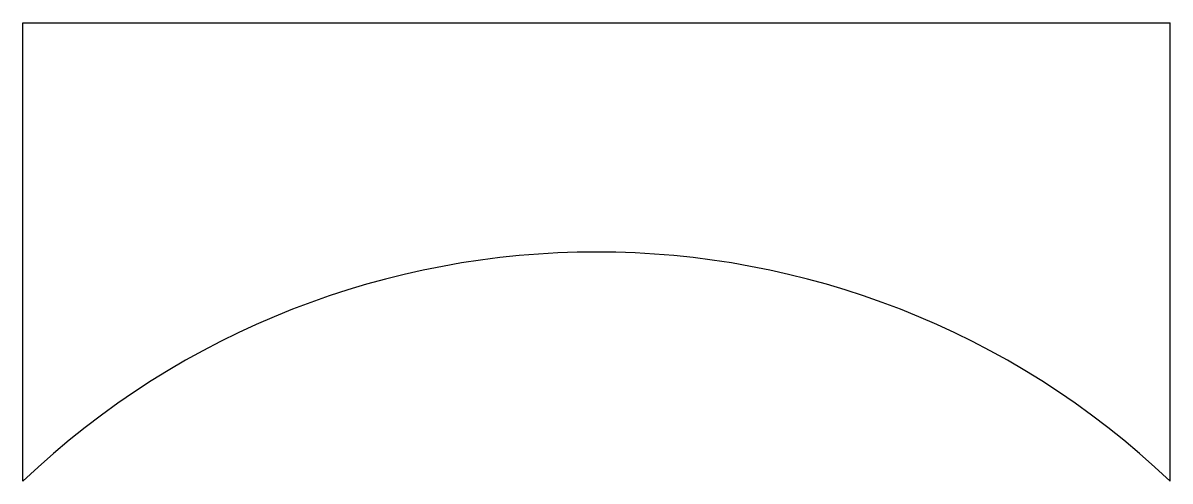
# Model space of a CAD drawing. Header units: millimetres. Extents: x 804 to 904, y 574 to 614.
import ezdxf

# ---------------------------------------------------------------- set-up
doc = ezdxf.new("R2010")
doc.units = ezdxf.units.MM

msp = doc.modelspace()

# ---------------------------------------------------------------- linework, layer by layer
for p, q in [((804.14, 574.3), (804.14, 614.3)), ((804.14, 614.3), (904.14, 614.3)), ((904.14, 574.3), (904.14, 614.3))]:
    msp.add_line(p, q)
msp.add_lwpolyline([(904.14, 574.3, 0.4), (804.14, 574.3, 1)], format="xyb")

doc.saveas('drawing.dxf')
